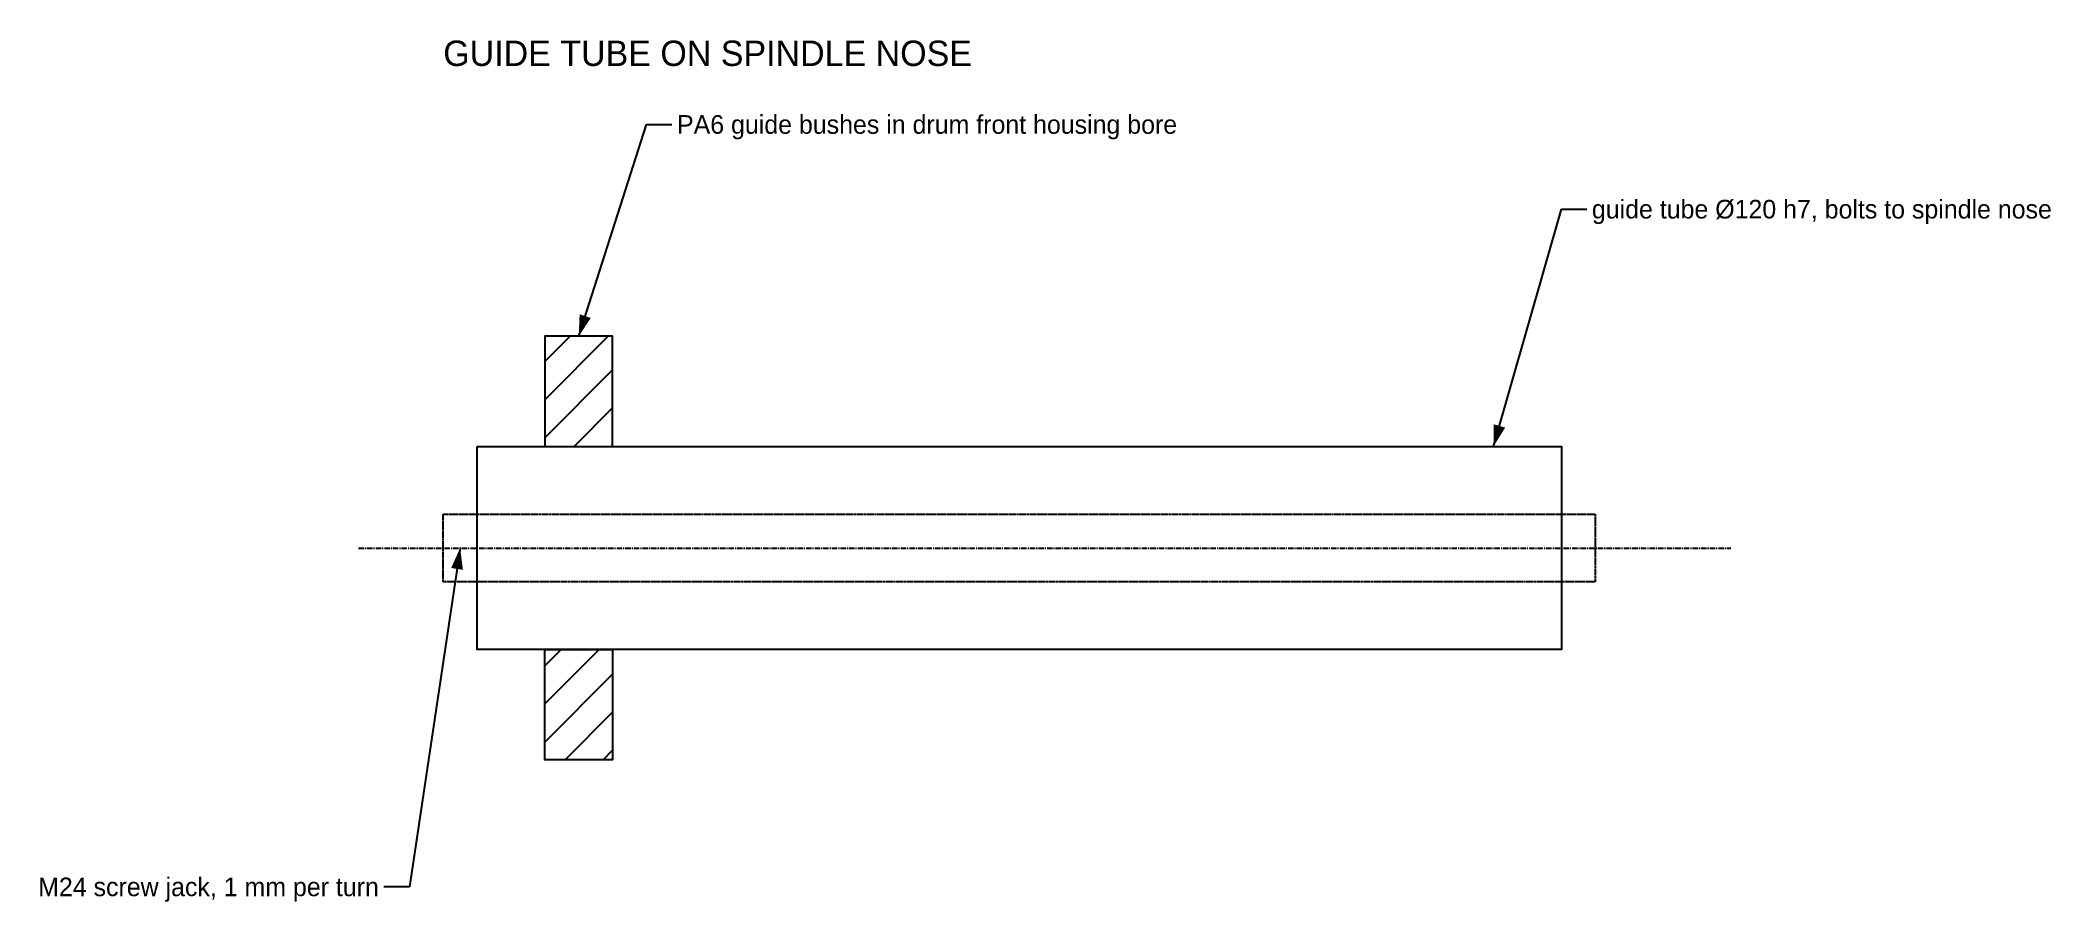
# Model space of a CAD drawing. Header units: millimetres. Extents: x -188 to 999, y -209 to 300.
import ezdxf
from ezdxf.enums import TextEntityAlignment as Align

# ---------------------------------------------------------------- set-up
doc = ezdxf.new("R2010")
doc.units = ezdxf.units.MM
doc.linetypes.add('CENTER', pattern=[5.08, 3.175, -0.635, 0.635, -0.635])
doc.linetypes.add('DASHED', pattern=[1.524, 1.27, -0.254])
for name, color, linetype in [('CENTER', 1, 'CENTER'), ('DIM', 3, 'Continuous'), ('HATCH', 9, 'Continuous'), ('HIDDEN', 8, 'DASHED'), ('OUTLINE', 7, 'Continuous'), ('TEXT', 3, 'Continuous')]:
    doc.layers.add(name, color=color, linetype=linetype)

msp = doc.modelspace()

# ---------------------------------------------------------------- hatches: boundary and pattern name
at = {"layer": 'DIM'}
for points in [[(130, 125), (137.1, 135.8), (130.5, 138)], [(670, 60), (676.8, 71.1), (670.1, 73)], [(60, 0), (54.7, -11.8), (61.6, -12.9)]]:
    msp.add_hatch(color=7, dxfattribs=at).paths.add_polyline_path(points)
at = {"layer": 'HATCH'}
h = msp.add_hatch(dxfattribs=at)
h.set_pattern_fill('ANSI31', scale=5)
h.paths.add_polyline_path([(110, 60), (150, 60), (150, 125), (110, 125)])
h = msp.add_hatch(dxfattribs=at)
h.set_pattern_fill('ANSI31', scale=5)
h.paths.add_polyline_path([(110, -60), (150, -60), (150, -125), (110, -125)])

# ---------------------------------------------------------------- linework, layer by layer
at = {"layer": 'CENTER'}
msp.add_line((0, 0), (810, 0), dxfattribs=at)
at = {"layer": 'DIM'}
for p, q in [((130, 125), (170, 250)), ((170, 250), (185, 250)), ((670, 60), (710, 200)), ((710, 200), (725, 200)), ((60, 0), (30, -200)), ((30, -200), (15, -200))]:
    msp.add_line(p, q, dxfattribs=at)
at = {"layer": 'HIDDEN'}
msp.add_lwpolyline([(50, 20), (730, 20), (730, -20), (50, -20)], close=True, dxfattribs=at)
at = {"layer": 'OUTLINE'}
for points in [[(110, 60), (150, 60), (150, 125), (110, 125)], [(70, 60), (710, 60), (710, -60), (70, -60)], [(110, -60), (150, -60), (150, -125), (110, -125)]]:
    msp.add_lwpolyline(points, close=True, dxfattribs=at)

# ---------------------------------------------------------------- texts
at = {"layer": 'DIM'}
for s, p in [('PA6 guide bushes in drum front housing bore', (188, 250)), ('guide tube Ø120 h7, bolts to spindle nose', (728, 200))]:
    msp.add_text(s, height=11, dxfattribs=at).set_placement(p, align=Align.MIDDLE_LEFT)
msp.add_text('M24 screw jack, 1 mm per turn', height=11, dxfattribs=at).set_placement((12, -200), align=Align.MIDDLE_RIGHT)
at = {"layer": 'TEXT'}
msp.add_text('GUIDE TUBE ON SPINDLE NOSE', height=15, dxfattribs=at).set_placement((50, 280), align=Align.BOTTOM_LEFT)

doc.saveas('drawing.dxf')
